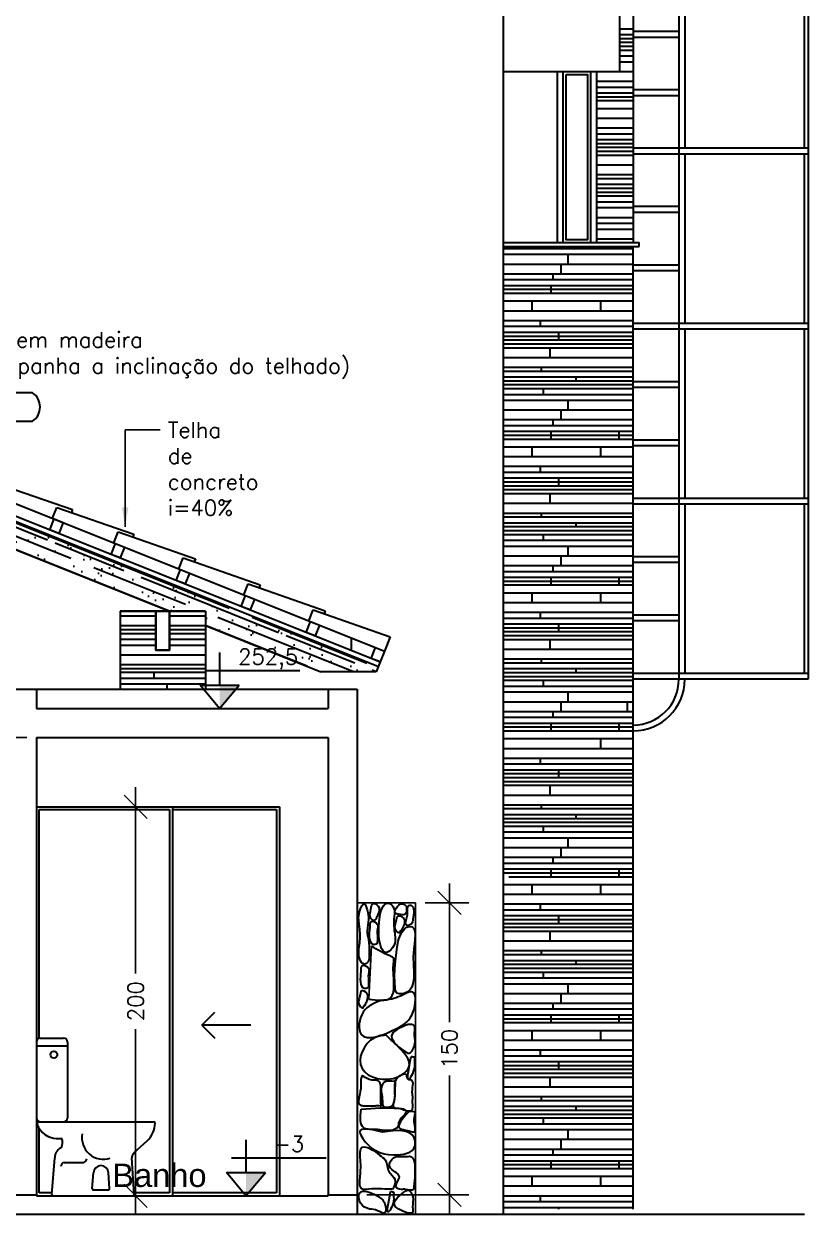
# Model space of a CAD drawing. Header units: millimetres. Extents: x -4228 to 27092, y -6721 to 984.
# Drawn here: x 25791 to 26195, y -2883 to -2270 of the extents above; entities that cross this region are included whole.
import ezdxf
from ezdxf.enums import TextEntityAlignment as Align

# ---------------------------------------------------------------- set-up
doc = ezdxf.new("R2010")
doc.units = ezdxf.units.MM
doc.header["$LTSCALE"] = 50
doc.layers.get('0').update_dxf_attribs({"lineweight": 0})
for name, color, linetype in [('borda100', 3, 'Continuous'), ('cota', 1, 'Continuous'), ('esquadrias', 3, 'Continuous'), ('estruturametalica', 2, 'Continuous'), ('gesso', 7, 'Continuous'), ('HACHURA', 2, 'Continuous'), ('hatch', 2, 'Continuous'), ('L_DECA', 7, 'Continuous'), ('madeiramento', 2, 'Continuous'), ('PAREDES', 6, 'Continuous'), ('PAREDES3', 2, 'Continuous'), ('pedras', 2, 'Continuous'), ('peitoril', 7, 'Continuous'), ('PENA01', 3, 'Continuous'), ('PENA02', 2, 'Continuous'), ('PENA_01', 3, 'Continuous'), ('piso', 2, 'Continuous'), ('QLEADER', 7, 'Continuous'), ('telhas', 3, 'Continuous'), ('TEXTO', 7, 'Continuous')]:
    doc.layers.add(name, color=color, linetype=linetype)
doc.styles.add('ARIAL', font='arial.ttf')
doc.styles.add('COTA', font='simplex.shx')
doc.styles.add('ROMANS', font='romans.shx')
doc.dimstyles.new('1_50', dxfattribs={"dimscale": 0, "dimtxt": 8, "dimasz": 12, "dimexe": 10, "dimexo": 5, "dimgap": 4, "dimtad": 0, "dimdec": 0, "dimzin": 1, "dimdsep": 46, "dimtxsty": 'ROMANS', "dimblk": 'OBLIQUE', "dimcen": 10, "dimdle": 10, "dimclrd": 1, "dimclre": 1, "dimclrt": 7, "dimaunit": 1, "dimadec": 0, "dimazin": 0, "dimtm": 1e-09, "dimtfac": 1, "dimtdec": 0, "dimtmove": 2, "dimatfit": 3, "dimldrblk": 'OBLIQUE', "dimfxl": 1, "dimtolj": 1, "dimtzin": 0, "dimarcsym": 0})
doc.dimstyles.new('LEADER_50', dxfattribs={"dimscale": 0, "dimtxt": 8, "dimasz": 10, "dimexe": 10, "dimexo": 5, "dimgap": 4, "dimtad": 0, "dimdec": 0, "dimzin": 1, "dimdsep": 46, "dimtxsty": 'ROMANS', "dimcen": 10, "dimdle": 10, "dimclrd": 9, "dimclre": 9, "dimclrt": 7, "dimaunit": 1, "dimadec": 0, "dimazin": 0, "dimtm": 1e-09, "dimtfac": 1, "dimtdec": 0, "dimtmove": 2, "dimatfit": 3, "dimfxl": 1, "dimtolj": 1, "dimtzin": 0, "dimarcsym": 0})

# ---------------------------------------------------------------- blocks, each defined once
blk = doc.blocks.new('_OBLIQUE')
at = {"color": 0, "linetype": 'ByBlock'}
blk.add_line((-0.5, -0.5), (0.5, 0.5), dxfattribs=at)
blk = doc.blocks.new('*D258')
at = {"layer": 'cota', "color": 1, "linetype": 'Continuous', "lineweight": -2}
for p, q in [((25848.81, -2662.96), (25848.81, -2758.68)), ((25862.76, -2672.96), (25838.81, -2672.96)), ((25848.81, -2882.96), (25848.81, -2787.25)), ((25862.76, -2872.96), (25838.81, -2872.96))]:
    blk.add_line(p, q, dxfattribs=at)
at = {"layer": 'Defpoints', "color": 0, "linetype": 'Continuous', "lineweight": 30}
for p in [(25867.76, -2672.96), (25848.81, -2872.96), (25867.76, -2872.96)]:
    blk.add_point(p, dxfattribs=at)
at = {"layer": 'cota', "color": 1, "linetype": 'Continuous', "lineweight": -2, "xscale": 12, "yscale": 12, "zscale": 12}
for p, rotation in [((25848.81, -2672.96), 90), ((25848.81, -2872.96), 270)]:
    blk.add_blockref('_OBLIQUE', p, dxfattribs=dict(at, rotation=rotation))
at = {"layer": 'cota', "color": 7, "linetype": 'Continuous', "lineweight": 30, "insert": (25848.81, -2772.96), "char_height": 8, "attachment_point": 5, "rotation": 90, "style": 'ROMANS'}
blk.add_mtext('\\A1;200', dxfattribs=at)
blk = doc.blocks.new('*D259')
at = {"layer": 'cota', "color": 1, "linetype": 'Continuous', "lineweight": -2}
for p, q in [((25761.73, -2627.46), (25761.73, -2740.68)), ((25792.76, -2637.46), (25751.73, -2637.46)), ((25761.73, -2882.46), (25761.73, -2769.25)), ((25792.76, -2872.46), (25751.73, -2872.46))]:
    blk.add_line(p, q, dxfattribs=at)
at = {"layer": 'Defpoints', "color": 0, "linetype": 'Continuous', "lineweight": 30}
for p in [(25797.76, -2637.46), (25761.73, -2872.46), (25797.76, -2872.46)]:
    blk.add_point(p, dxfattribs=at)
at = {"layer": 'cota', "color": 1, "linetype": 'Continuous', "lineweight": -2, "xscale": 12, "yscale": 12, "zscale": 12}
for p, rotation in [((25761.73, -2637.46), 90), ((25761.73, -2872.46), 270)]:
    blk.add_blockref('_OBLIQUE', p, dxfattribs=dict(at, rotation=rotation))
at = {"layer": 'cota', "color": 7, "linetype": 'Continuous', "lineweight": 30, "insert": (25761.73, -2754.96), "char_height": 8, "attachment_point": 5, "rotation": 90, "style": 'ROMANS'}
blk.add_mtext('\\A1;235', dxfattribs=at)
blk = doc.blocks.new('*D262')
at = {"layer": 'cota', "color": 1, "linetype": 'Continuous', "lineweight": -2}
for p, q in [((26010.2, -2712.46), (26010.2, -2783.75)), ((25997.76, -2722.46), (26020.2, -2722.46)), ((26010.2, -2882.46), (26010.2, -2811.18)), ((25967.76, -2872.46), (26020.2, -2872.46))]:
    blk.add_line(p, q, dxfattribs=at)
at = {"layer": 'Defpoints', "color": 0, "linetype": 'Continuous', "lineweight": 30}
for p in [(25992.76, -2722.46), (25962.76, -2872.46), (26010.2, -2872.46)]:
    blk.add_point(p, dxfattribs=at)
at = {"layer": 'cota', "color": 1, "linetype": 'Continuous', "lineweight": -2, "xscale": 12, "yscale": 12, "zscale": 12}
for p, rotation in [((26010.2, -2722.46), 90), ((26010.2, -2872.46), 270)]:
    blk.add_blockref('_OBLIQUE', p, dxfattribs=dict(at, rotation=rotation))
at = {"layer": 'cota', "color": 7, "linetype": 'Continuous', "lineweight": 30, "insert": (26010.2, -2797.46), "char_height": 8, "attachment_point": 5, "rotation": 90, "style": 'ROMANS'}
blk.add_mtext('\\A1;150', dxfattribs=at)

msp = doc.modelspace()

# ---------------------------------------------------------------- hatches: boundary and pattern name
at = {"layer": 'HACHURA', "linetype": 'Continuous', "lineweight": 30}
h = msp.add_hatch(dxfattribs=at)
h.set_pattern_fill('AR-RROOF', color=3, scale=0.5, style=0)
h.set_pattern_definition([(158.1986, (25866.258, -2572.462), (-30.6583, -1.415), [190.5, -25.4, 63.5, -12.7]), (158.1986, (25848.217, -2572.085), (5.5185, -20.39956), [38.1, -4.191, 76.2, -9.525]), (158.1986, (25856.353, -2580.127), (-64.47676, 16.62623), [101.6, -17.78, 50.8, -12.7])])
h.paths.add_polyline_path([(25652.76, -2487.06), (25866.26, -2572.46), (25884.76, -2572.46), (25884.76, -2579.86), (25944, -2603.56), (25972.59, -2603.56), (25973.66, -2600.88), (25689.11, -2487.06)])
h.paths.add_polyline_path([(25512.76, -2431.06), (25612.76, -2471.06), (25649.11, -2471.06), (25519.59, -2419.25), (25512.76, -2416.52)])
at = {"layer": 'hatch', "linetype": 'Continuous', "lineweight": 30}
h = msp.add_hatch(dxfattribs=at)
h.set_pattern_fill('AR-SAND', color=256, scale=0.3, style=0)
h.set_pattern_definition([(37.5, (27704.919, -5480.449), (-0.48001, 14.682397), [0, -11.5824, 0, -12.954, 0, -12.3825]), (7.5, (27704.919, -5480.45), (13.4857, 21.50475), [0, -6.2484, 0, -10.4394, 0, -4.0005]), (327.5, (27695.546, -5480.449), (23.72977, 0.043116), [0, -3.81, 0, -13.716, 0, -17.907]), (317.5, (27695.546, -5480.45), (22.90669, 6.68788), [0, -1.905, 0, -8.9916, 0, -10.287])])
h.paths.add_polyline_path([(25972.59, -2603.56), (25973.66, -2600.88), (25689.11, -2487.06), (25652.76, -2487.06), (25866.26, -2572.46), (25884.76, -2572.46), (25884.76, -2579.86), (25944, -2603.56)])
h.paths.add_polyline_path([(25649.11, -2471.06), (25519.59, -2419.25), (25512.76, -2416.52), (25512.76, -2431.06), (25612.76, -2471.06)])

# ---------------------------------------------------------------- linework, layer by layer
at = {"layer": 'borda100', "color": 9, "linetype": 'Continuous', "lineweight": 30}
msp.add_lwpolyline([(25795.82, -2474.8, 0.525115), (25795.82, -2460.19), (25757.64, -2460.19, 0.525115), (25757.64, -2474.8)], format="xyb", close=True, dxfattribs=at)
at = {"layer": 'esquadrias', "linetype": 'Continuous', "lineweight": 30}
for p, q in [((26065.76, -2382.96), (26065.76, -2294.96)), ((26068.76, -2382.96), (26068.76, -2294.96)), ((26082.76, -2294.96), (26082.76, -2382.96)), ((26085.76, -2294.96), (26085.76, -2382.96)), ((26085.76, -2294.96), (26085.76, -2382.96)), ((25797.76, -2672.96), (25897.76, -2672.96)), ((25799.26, -2674.46), (25866.26, -2674.46)), ((25799.26, -2792.03), (25799.26, -2674.46)), ((25847.76, -2672.96), (25922.76, -2672.96)), ((25866.26, -2674.46), (25866.26, -2871.46)), ((25867.76, -2672.96), (25867.76, -2872.96)), ((25867.76, -2674.46), (25921.26, -2674.46)), ((25921.26, -2674.46), (25921.26, -2871.46)), ((25922.76, -2672.96), (25922.76, -2872.96)), ((25882.89, -2785.28), (25889.57, -2778.6)), ((25908.09, -2785.28), (25882.89, -2785.28)), ((25882.89, -2785.28), (25889.57, -2791.96)), ((25799.26, -2871.46), (25799.26, -2838.44)), ((25805.82, -2871.46), (25799.26, -2871.46)), ((25866.26, -2871.46), (25847.96, -2871.46)), ((25866.26, -2871.46), (25849.26, -2871.46)), ((25921.26, -2871.46), (25867.76, -2871.46))]:
    msp.add_line(p, q, dxfattribs=at)
at = {"layer": 'esquadrias', "color": 2, "linetype": 'Continuous', "lineweight": 30}
msp.add_line((25974.59, -2598.56), (25972.59, -2603.56), dxfattribs=at)
at = {"layer": 'esquadrias', "linetype": 'Continuous', "lineweight": 30}
msp.add_lwpolyline([(26070.26, -2296.46), (26081.26, -2296.46), (26081.26, -2381.46), (26070.26, -2381.46)], close=True, dxfattribs=at)
at = {"layer": 'estruturametalica', "color": 4, "linetype": 'Continuous', "lineweight": 30}
for points in [[(25866.26, -2592.46), (25859.26, -2592.46), (25859.26, -2572.46), (25866.26, -2572.46)], [(25859.26, -2592.46), (25866.26, -2592.46), (25866.26, -2572.46), (25859.26, -2572.46)]]:
    msp.add_lwpolyline(points, close=True, dxfattribs=at)
at = {"layer": 'gesso', "linetype": 'Continuous', "lineweight": 30}
msp.add_line((25519.59, -2419.25), (25973.66, -2600.88), dxfattribs=at)
at = {"layer": 'L_DECA', "color": 3, "lineweight": 30}
for p, q in [((25799.76, -2791.96), (25811.76, -2791.96)), ((25797.76, -2793.96), (25797.76, -2832.96)), ((25797.76, -2795.96), (25813.76, -2795.96)), ((25813.76, -2793.96), (25813.76, -2832.96)), ((25799.14, -2834.96), (25858.06, -2834.96)), ((25799.76, -2834.96), (25811.76, -2834.96)), ((25807.99, -2843.56), (25810.36, -2843.56)), ((25810.96, -2844.16), (25810.96, -2846.54)), ((25854.76, -2844.76), (25847.95, -2850.98)), ((25805.76, -2872.32), (25807.16, -2853.56)), ((25848.02, -2872.32), (25846.81, -2853.56)), ((25812.02, -2855.83), (25822.09, -2855.83)), ((25826.51, -2869.31), (25827.16, -2861.26)), ((25835.41, -2869.31), (25834.76, -2861.26)), ((25827.11, -2869.96), (25834.81, -2869.96)), ((25806.36, -2872.96), (25847.42, -2872.96))]:
    msp.add_line(p, q, dxfattribs=at)
msp.add_circle((25806.76, -2800.44), 1.75, dxfattribs=at)
for centre, radius, start, end in [((25799.76, -2793.96), 2, 90, 180), ((25811.76, -2793.96), 2, 0, 90), ((25799.76, -2832.96), 2, 180, 270), ((25799.14, -2835.96), 1, 90, 200.33867), ((25811.76, -2832.96), 2, 270, 0), ((25845.21, -2835.14), 13.56, 314.76701, 357.77621), ((25858.06, -2835.66), 0.7, 0, 90), ((25808.64, -2832.44), 11.13, 200.33867, 267.34181), ((25832.19, -2843.16), 11.03, 169.13823, 288.89073), ((25808.67, -2846.79), 2.3, 310.45881, 6.1479), ((25810.36, -2844.16), 0.6, 0, 90), ((25812.62, -2853.41), 5.46, 116.69686, 181.55528), ((25821.51, -2853.63), 2.27, 284.84096, 352.72037), ((25850.31, -2853.56), 3.5, 132.38335, 180), ((25812.6, -2858.03), 2.27, 104.84096, 175.97506), ((25830.96, -2861.26), 3.8, 0, 180), ((25806.36, -2872.36), 0.6, 175.72745, 270), ((25827.11, -2869.36), 0.6, 175.3999, 270), ((25834.81, -2869.36), 0.6, 270, 4.6001), ((25847.42, -2872.36), 0.6, 270, 3.68857)]:
    msp.add_arc(centre, radius, start, end, dxfattribs=at)
at = {"layer": 'madeiramento', "color": 3, "linetype": 'Continuous', "lineweight": 30}
msp.add_line((25519.59, -2410.1), (25972.17, -2591.13), dxfattribs=at)
at = {"layer": 'madeiramento', "linetype": 'Continuous', "lineweight": 30}
for p, q in [((25519.59, -2416.56), (25974.59, -2598.56)), ((25652.76, -2487.06), (25866.26, -2572.46)), ((25884.76, -2579.86), (25944, -2603.56)), ((25974.59, -2598.56), (25972.59, -2603.56)), ((25972.59, -2603.56), (25944, -2603.56))]:
    msp.add_line(p, q, dxfattribs=at)
at = {"layer": 'madeiramento', "color": 2, "linetype": 'Continuous', "lineweight": 30}
for points in [[(25809.32, -2532.45), (25804.67, -2530.6), (25806.9, -2525.03), (25811.55, -2526.88)], [(25840.89, -2545.08), (25836.24, -2543.22), (25838.47, -2537.65), (25843.11, -2539.51)], [(25874.31, -2558.45), (25869.67, -2556.59), (25871.9, -2551.02), (25876.54, -2552.88)], [(25907.74, -2571.82), (25903.09, -2569.96), (25905.32, -2564.39), (25909.96, -2566.25)], [(25941.16, -2585.19), (25936.52, -2583.33), (25938.75, -2577.76), (25943.39, -2579.62)], [(25974.59, -2598.56), (25969.94, -2596.7), (25972.17, -2591.13), (25976.81, -2592.99)]]:
    msp.add_lwpolyline(points, close=True, dxfattribs=at)
at = {"layer": 'PAREDES', "linetype": 'Continuous', "lineweight": 30}
for p, q in [((25782.76, -2612.46), (25797.76, -2612.46)), ((25797.76, -2612.46), (25797.76, -2622.46)), ((25947.76, -2612.46), (25947.76, -2622.46)), ((25947.76, -2612.46), (25962.76, -2612.46)), ((25962.76, -2612.46), (25962.76, -2872.46)), ((25797.76, -2622.46), (25947.76, -2622.46)), ((25797.76, -2637.46), (25947.76, -2637.46)), ((25797.76, -2637.46), (25797.76, -2872.46)), ((25947.76, -2637.46), (25947.76, -2872.46))]:
    msp.add_line(p, q, dxfattribs=at)
at = {"layer": 'PAREDES3', "color": 7, "linetype": 'Continuous', "lineweight": 30}
for p, q in [((26037.76, -2244.96), (26037.76, -2882.46)), ((25959.59, -2586.1), (25959.59, -2592.56))]:
    msp.add_line(p, q, dxfattribs=at)
at = {"layer": 'PAREDES3', "color": 3, "linetype": 'Continuous', "lineweight": 30}
for p, q in [((26097.76, -2294.96), (26097.76, -2244.96)), ((26097.76, -2294.96), (26097.76, -2244.96)), ((26104.71, -2244.96), (26104.71, -2382.96)), ((26037.76, -2294.96), (26097.76, -2294.96)), ((26037.76, -2384.96), (26104.76, -2384.96)), ((26104.76, -2879.96), (26104.76, -2384.96))]:
    msp.add_line(p, q, dxfattribs=at)
at = {"layer": 'PAREDES3', "linetype": 'Continuous', "lineweight": 30}
for p, q in [((25840.76, -2572.46), (25840.76, -2612.46)), ((25840.76, -2572.46), (25884.76, -2572.46)), ((25884.76, -2572.46), (25840.76, -2572.46)), ((25884.76, -2572.46), (25884.76, -2612.46)), ((25797.76, -2612.46), (25947.76, -2612.46))]:
    msp.add_line(p, q, dxfattribs=at)
at = {"layer": 'pedras', "color": 53, "linetype": 'Continuous', "lineweight": 30}
for p, q in [((26097.76, -2272.96), (26104.71, -2272.96)), ((26097.76, -2275.96), (26104.71, -2275.96)), ((26097.76, -2277.96), (26104.71, -2277.96)), ((26097.76, -2279.96), (26104.71, -2279.96)), ((26097.76, -2281.96), (26104.71, -2281.96)), ((26097.76, -2283.96), (26104.71, -2283.96)), ((26097.76, -2286.96), (26104.71, -2286.96)), ((26097.76, -2289.96), (26104.71, -2289.96)), ((26097.76, -2294.96), (26104.71, -2294.96)), ((26085.76, -2299.96), (26104.71, -2299.96)), ((26085.76, -2302.96), (26104.71, -2302.96)), ((26085.76, -2305.96), (26104.71, -2305.96)), ((26085.76, -2307.96), (26104.71, -2307.96)), ((26085.76, -2309.96), (26104.71, -2309.96)), ((26085.76, -2313.96), (26104.71, -2313.96)), ((26085.76, -2318.96), (26104.71, -2318.96)), ((26085.76, -2323.96), (26104.71, -2323.96)), ((26085.76, -2326.96), (26104.71, -2326.96)), ((26085.76, -2329.96), (26104.71, -2329.96)), ((26085.76, -2331.96), (26104.71, -2331.96)), ((26085.76, -2333.96), (26104.71, -2333.96)), ((26085.76, -2335.96), (26104.71, -2335.96)), ((26085.76, -2337.96), (26104.71, -2337.96)), ((26085.76, -2342.96), (26104.71, -2342.96)), ((26085.76, -2347.96), (26104.71, -2347.96)), ((26085.76, -2349.96), (26104.71, -2349.96)), ((26085.76, -2352.96), (26104.71, -2352.96)), ((26085.76, -2354.96), (26104.71, -2354.96)), ((26085.76, -2356.96), (26104.71, -2356.96)), ((26085.76, -2358.96), (26104.71, -2358.96)), ((26085.76, -2361.96), (26104.71, -2361.96)), ((26085.76, -2364.96), (26104.71, -2364.96)), ((26085.76, -2369.96), (26104.71, -2369.96)), ((26085.76, -2372.96), (26104.71, -2372.96)), ((26085.76, -2375.96), (26104.71, -2375.96)), ((26085.76, -2380.96), (26104.71, -2380.96)), ((26037.76, -2385.96), (26104.76, -2385.96)), ((26037.76, -2388.96), (26104.76, -2388.96)), ((26037.76, -2393.96), (26104.76, -2393.96)), ((26067.69, -2398.96), (26067.69, -2393.96)), ((26071.31, -2393.96), (26071.31, -2388.96)), ((26037.76, -2398.96), (26104.76, -2398.96)), ((26063.56, -2401.96), (26063.56, -2398.96)), ((26037.76, -2401.96), (26104.76, -2401.96)), ((26037.76, -2404.96), (26104.76, -2404.96)), ((26037.76, -2406.96), (26104.76, -2406.96)), ((26062.53, -2408.96), (26062.53, -2404.96)), ((26037.76, -2408.96), (26104.76, -2408.96)), ((26037.76, -2412.96), (26104.76, -2412.96)), ((26052.7, -2417.96), (26052.7, -2412.96)), ((26088.11, -2417.96), (26088.11, -2412.96)), ((26037.76, -2417.96), (26104.76, -2417.96)), ((26037.76, -2422.96), (26104.76, -2422.96)), ((26057.1, -2425.96), (26057.1, -2422.96)), ((26037.76, -2425.96), (26104.76, -2425.96)), ((26037.76, -2428.96), (26104.76, -2428.96)), ((26037.76, -2430.96), (26104.76, -2430.96)), ((26066.4, -2432.96), (26066.4, -2428.96)), ((26037.76, -2432.96), (26104.76, -2432.96)), ((26037.76, -2434.96), (26104.76, -2434.96)), ((26037.76, -2436.96), (26104.76, -2436.96)), ((26062.01, -2441.96), (26062.01, -2436.96)), ((26037.76, -2441.96), (26104.76, -2441.96)), ((26037.76, -2446.96), (26104.76, -2446.96)), ((26037.76, -2448.96), (26104.76, -2448.96)), ((26057.61, -2448.96), (26057.61, -2446.96)), ((26037.76, -2451.96), (26104.76, -2451.96)), ((26037.76, -2453.96), (26104.76, -2453.96)), ((26037.76, -2455.96), (26104.76, -2455.96)), ((26075.45, -2453.96), (26075.45, -2451.96)), ((26037.76, -2457.96), (26104.76, -2457.96)), ((26037.76, -2460.96), (26104.76, -2460.96)), ((26058.65, -2460.96), (26058.65, -2457.96)), ((26037.76, -2463.96), (26104.76, -2463.96)), ((26071.31, -2468.96), (26071.31, -2463.96)), ((26037.76, -2468.96), (26104.76, -2468.96)), ((26037.76, -2473.96), (26104.76, -2473.96)), ((26063.56, -2476.96), (26063.56, -2473.96)), ((26067.69, -2473.96), (26067.69, -2468.96)), ((26037.76, -2476.96), (26104.76, -2476.96)), ((26037.76, -2479.96), (26104.76, -2479.96)), ((26062.53, -2483.96), (26062.53, -2479.96)), ((26097.41, -2483.96), (26097.41, -2479.96)), ((26037.76, -2481.96), (26104.76, -2481.96)), ((26037.76, -2483.96), (26104.76, -2483.96)), ((26037.76, -2487.96), (26104.76, -2487.96)), ((26052.7, -2492.96), (26052.7, -2487.96)), ((26088.11, -2492.96), (26088.11, -2487.96)), ((26037.76, -2492.96), (26104.76, -2492.96)), ((26037.76, -2497.96), (26104.76, -2497.96)), ((26057.1, -2500.96), (26057.1, -2497.96)), ((26037.76, -2500.96), (26104.76, -2500.96)), ((26037.76, -2503.96), (26104.76, -2503.96)), ((26066.4, -2507.96), (26066.4, -2503.96)), ((26037.76, -2505.96), (26104.76, -2505.96)), ((26037.76, -2507.96), (26104.76, -2507.96)), ((26037.76, -2509.96), (26104.76, -2509.96)), ((26037.76, -2511.96), (26104.76, -2511.96)), ((26037.76, -2516.96), (26104.76, -2516.96)), ((26062.01, -2516.96), (26062.01, -2511.96)), ((26037.76, -2521.96), (26104.76, -2521.96)), ((26057.61, -2523.96), (26057.61, -2521.96)), ((26037.76, -2523.96), (26104.76, -2523.96)), ((26037.76, -2526.96), (26104.76, -2526.96)), ((26037.76, -2528.96), (26104.76, -2528.96)), ((26075.45, -2528.96), (26075.45, -2526.96)), ((26037.76, -2530.96), (26104.76, -2530.96)), ((26037.76, -2532.96), (26104.76, -2532.96)), ((26058.65, -2535.96), (26058.65, -2532.96)), ((26037.76, -2535.96), (26104.76, -2535.96)), ((26037.76, -2538.96), (26104.76, -2538.96)), ((26071.31, -2543.96), (26071.31, -2538.96)), ((26037.76, -2543.96), (26104.76, -2543.96)), ((26067.69, -2548.96), (26067.69, -2543.96)), ((26037.76, -2548.96), (26104.76, -2548.96)), ((26037.76, -2551.96), (26104.76, -2551.96)), ((26063.56, -2551.96), (26063.56, -2548.96)), ((26037.76, -2554.96), (26104.76, -2554.96)), ((26037.76, -2556.96), (26104.76, -2556.96)), ((26037.76, -2558.96), (26104.76, -2558.96)), ((26062.53, -2558.96), (26062.53, -2554.96)), ((26097.41, -2558.96), (26097.41, -2554.96)), ((26037.76, -2562.96), (26104.76, -2562.96)), ((26052.7, -2567.96), (26052.7, -2562.96)), ((26088.11, -2567.96), (26088.11, -2562.96)), ((26037.76, -2567.96), (26104.76, -2567.96)), ((26037.76, -2572.96), (26104.76, -2572.96)), ((26037.76, -2575.96), (26104.76, -2575.96)), ((26057.1, -2575.96), (26057.1, -2572.96)), ((26037.76, -2578.96), (26104.76, -2578.96)), ((26037.76, -2580.96), (26104.76, -2580.96)), ((26037.76, -2582.96), (26104.76, -2582.96)), ((26066.4, -2582.96), (26066.4, -2578.96)), ((26037.76, -2584.96), (26104.76, -2584.96)), ((26037.76, -2586.96), (26104.76, -2586.96)), ((26062.01, -2591.96), (26062.01, -2586.96)), ((26037.76, -2591.96), (26104.76, -2591.96)), ((26037.76, -2596.96), (26104.76, -2596.96)), ((26057.61, -2598.96), (26057.61, -2596.96)), ((26037.76, -2598.96), (26104.76, -2598.96)), ((26037.76, -2601.96), (26104.76, -2601.96)), ((26075.45, -2603.96), (26075.45, -2601.96)), ((26037.76, -2603.96), (26104.76, -2603.96)), ((26037.76, -2605.96), (26104.76, -2605.96)), ((26037.76, -2607.96), (26104.76, -2607.96)), ((26058.65, -2610.96), (26058.65, -2607.96)), ((26037.76, -2610.96), (26104.76, -2610.96)), ((26037.76, -2613.96), (26104.76, -2613.96)), ((26071.31, -2618.96), (26071.31, -2613.96)), ((26037.76, -2618.96), (26104.76, -2618.96)), ((26067.69, -2623.96), (26067.69, -2618.96)), ((26101.81, -2623.96), (26101.81, -2618.96)), ((26037.76, -2623.96), (26104.76, -2623.96)), ((26037.76, -2626.96), (26104.76, -2626.96)), ((26063.56, -2626.96), (26063.56, -2623.96)), ((26037.76, -2629.96), (26104.76, -2629.96)), ((26037.76, -2631.96), (26104.76, -2631.96)), ((26062.53, -2633.96), (26062.53, -2629.96)), ((26097.41, -2633.96), (26097.41, -2629.96)), ((26037.76, -2633.96), (26104.76, -2633.96)), ((26037.76, -2637.96), (26104.76, -2637.96)), ((26088.11, -2642.96), (26088.11, -2637.96)), ((26037.76, -2642.96), (26104.76, -2642.96)), ((26037.76, -2647.96), (26104.76, -2647.96)), ((26037.76, -2650.96), (26104.76, -2650.96)), ((26057.1, -2650.96), (26057.1, -2647.96)), ((26037.76, -2653.96), (26104.76, -2653.96)), ((26037.76, -2655.96), (26104.76, -2655.96)), ((26037.76, -2657.96), (26104.76, -2657.96)), ((26066.4, -2657.96), (26066.4, -2653.96)), ((26037.76, -2659.96), (26104.76, -2659.96)), ((26037.76, -2661.96), (26104.76, -2661.96)), ((26062.01, -2666.96), (26062.01, -2661.96)), ((26037.76, -2666.96), (26104.76, -2666.96)), ((26037.76, -2671.96), (26104.76, -2671.96)), ((26037.76, -2673.96), (26104.76, -2673.96)), ((26057.61, -2673.96), (26057.61, -2671.96)), ((26037.76, -2676.96), (26104.76, -2676.96)), ((26037.76, -2678.96), (26104.76, -2678.96)), ((26037.76, -2680.96), (26104.76, -2680.96)), ((26075.45, -2678.96), (26075.45, -2676.96)), ((26037.76, -2682.96), (26104.76, -2682.96)), ((26037.76, -2685.96), (26104.76, -2685.96)), ((26058.65, -2685.96), (26058.65, -2682.96)), ((26037.76, -2688.96), (26104.76, -2688.96)), ((26037.76, -2693.96), (26104.76, -2693.96)), ((26067.69, -2698.96), (26067.69, -2693.96)), ((26071.31, -2693.96), (26071.31, -2688.96)), ((26037.76, -2698.96), (26104.76, -2698.96)), ((26063.56, -2701.96), (26063.56, -2698.96)), ((26037.76, -2701.96), (26104.76, -2701.96)), ((26037.76, -2704.96), (26104.76, -2704.96)), ((26037.76, -2706.96), (26104.76, -2706.96)), ((26062.53, -2708.96), (26062.53, -2704.96)), ((26097.41, -2708.96), (26097.41, -2704.96)), ((26037.76, -2712.96), (26104.76, -2712.96)), ((26040.76, -2708.96), (26104.76, -2708.96)), ((26052.7, -2717.96), (26052.7, -2712.96)), ((26088.11, -2717.96), (26088.11, -2712.96)), ((26037.76, -2717.96), (26104.76, -2717.96)), ((26037.76, -2722.96), (26104.76, -2722.96)), ((26057.1, -2725.96), (26057.1, -2722.96)), ((26037.76, -2725.96), (26104.76, -2725.96)), ((26037.76, -2728.96), (26104.76, -2728.96)), ((26037.76, -2730.96), (26104.76, -2730.96)), ((26066.4, -2732.96), (26066.4, -2728.96)), ((26037.76, -2732.96), (26104.76, -2732.96)), ((26037.76, -2734.96), (26104.76, -2734.96)), ((26037.76, -2736.96), (26104.76, -2736.96)), ((26062.01, -2741.96), (26062.01, -2736.96)), ((26037.76, -2741.96), (26104.76, -2741.96)), ((26037.76, -2746.96), (26104.76, -2746.96)), ((26037.76, -2748.96), (26104.76, -2748.96)), ((26057.61, -2748.96), (26057.61, -2746.96)), ((26037.76, -2751.96), (26104.76, -2751.96)), ((26037.76, -2753.96), (26104.76, -2753.96)), ((26037.76, -2755.96), (26104.76, -2755.96)), ((26075.45, -2753.96), (26075.45, -2751.96)), ((26037.76, -2757.96), (26104.76, -2757.96)), ((26037.76, -2760.96), (26104.76, -2760.96)), ((26058.65, -2760.96), (26058.65, -2757.96)), ((26037.76, -2763.96), (26104.76, -2763.96)), ((26071.31, -2768.96), (26071.31, -2763.96)), ((26037.76, -2768.96), (26104.76, -2768.96)), ((26037.76, -2773.96), (26104.76, -2773.96)), ((26063.56, -2776.96), (26063.56, -2773.96)), ((26067.69, -2773.96), (26067.69, -2768.96)), ((26037.76, -2776.96), (26104.76, -2776.96)), ((26037.76, -2779.96), (26104.76, -2779.96)), ((26062.53, -2783.96), (26062.53, -2779.96)), ((26097.41, -2783.96), (26097.41, -2779.96)), ((26037.76, -2781.96), (26104.76, -2781.96)), ((26037.76, -2783.96), (26104.76, -2783.96)), ((26037.76, -2787.96), (26104.76, -2787.96)), ((26037.76, -2792.96), (26104.76, -2792.96)), ((26052.7, -2792.96), (26052.7, -2787.96)), ((26088.11, -2792.96), (26088.11, -2787.96)), ((26037.76, -2797.96), (26104.76, -2797.96)), ((26057.1, -2800.96), (26057.1, -2797.96)), ((26037.76, -2800.96), (26104.76, -2800.96)), ((26037.76, -2803.96), (26104.76, -2803.96)), ((26066.4, -2807.96), (26066.4, -2803.96)), ((26037.76, -2805.96), (26104.76, -2805.96)), ((26037.76, -2807.96), (26104.76, -2807.96)), ((26037.76, -2809.96), (26104.76, -2809.96)), ((26037.76, -2811.96), (26104.76, -2811.96)), ((26037.76, -2816.96), (26104.76, -2816.96)), ((26062.01, -2816.96), (26062.01, -2811.96)), ((26037.76, -2821.96), (26104.76, -2821.96)), ((26057.61, -2823.96), (26057.61, -2821.96)), ((26037.76, -2823.96), (26104.76, -2823.96)), ((26037.76, -2826.96), (26104.76, -2826.96)), ((26037.76, -2828.96), (26104.76, -2828.96)), ((26075.45, -2828.96), (26075.45, -2826.96)), ((26037.76, -2830.96), (26104.76, -2830.96)), ((26037.76, -2832.96), (26104.76, -2832.96)), ((26058.65, -2835.96), (26058.65, -2832.96)), ((26037.76, -2835.96), (26104.76, -2835.96)), ((26037.76, -2838.96), (26104.76, -2838.96)), ((26071.31, -2843.96), (26071.31, -2838.96)), ((26037.76, -2843.96), (26104.76, -2843.96)), ((26067.69, -2848.96), (26067.69, -2843.96)), ((26037.76, -2848.96), (26104.76, -2848.96)), ((26037.76, -2851.96), (26104.76, -2851.96)), ((26063.56, -2851.96), (26063.56, -2848.96)), ((26037.76, -2854.96), (26104.76, -2854.96)), ((26037.76, -2856.96), (26104.76, -2856.96)), ((26037.76, -2858.96), (26104.76, -2858.96)), ((26062.53, -2858.96), (26062.53, -2854.96)), ((26097.41, -2858.96), (26097.41, -2854.96)), ((26037.76, -2862.96), (26104.76, -2862.96)), ((26052.7, -2867.96), (26052.7, -2862.96)), ((26088.11, -2867.96), (26088.11, -2862.96)), ((26037.76, -2867.96), (26104.76, -2867.96)), ((26037.76, -2872.96), (26104.76, -2872.96)), ((26037.76, -2875.96), (26104.76, -2875.96)), ((26057.1, -2875.96), (26057.1, -2872.96)), ((26037.76, -2878.96), (26104.76, -2878.96)), ((26066.4, -2879.96), (26066.4, -2878.96))]:
    msp.add_line(p, q, dxfattribs=at)
at = {"layer": 'pedras', "color": 55, "linetype": 'Continuous', "lineweight": 30}
for p, q in [((25840.76, -2574.86), (25859.26, -2574.86)), ((25866.26, -2574.86), (25884.76, -2574.86)), ((25840.76, -2579.86), (25859.26, -2579.86)), ((25840.76, -2581.86), (25859.26, -2581.86)), ((25840.76, -2583.86), (25859.26, -2583.86)), ((25866.26, -2579.86), (25884.76, -2579.86)), ((25866.26, -2581.86), (25884.76, -2581.86)), ((25866.26, -2583.86), (25884.76, -2583.86)), ((25840.76, -2586.86), (25859.26, -2586.86)), ((25840.76, -2589.86), (25859.26, -2589.86)), ((25866.26, -2586.86), (25884.76, -2586.86)), ((25866.26, -2589.86), (25884.76, -2589.86)), ((25840.76, -2594.86), (25884.76, -2594.86)), ((25840.76, -2599.86), (25884.76, -2599.86)), ((25840.76, -2601.86), (25884.76, -2601.86)), ((25840.76, -2603.86), (25884.76, -2603.86)), ((25840.76, -2606.86), (25884.76, -2606.86)), ((25858.38, -2606.86), (25858.38, -2603.86)), ((25840.76, -2609.86), (25884.76, -2609.86)), ((25864.95, -2612.46), (25864.95, -2609.86))]:
    msp.add_line(p, q, dxfattribs=at)
at = {"layer": 'pedras', "color": 3, "linetype": 'Continuous'}
msp.add_line((25968.68, -2771.89), (25970.19, -2744.73), dxfattribs=at)
at = {"layer": 'pedras', "color": 3, "linetype": 'Continuous', "lineweight": 30}
for points in [[(25980.44, -2723.43), (25979.44, -2722.8), (25978.06, -2747.87), (25981.69, -2744.23), (25981.69, -2735.64), (25981.74, -2729.2), (25981.74, -2725.52), (25980.44, -2723.43)], [(25968.61, -2741.36), (25967.86, -2736.82), (25968.61, -2730.87), (25967.86, -2726.01), (25966.45, -2722.76), (25963.96, -2726.98), (25963.96, -2734.76), (25964.07, -2743.2), (25964.07, -2751.41), (25966.34, -2753.9), (25967.75, -2753.47), (25968.94, -2749.47), (25968.94, -2745.25), (25968.61, -2741.36)], [(25972.47, -2730.37), (25973.43, -2728.33), (25973.55, -2724.02), (25970.79, -2722.82), (25969.84, -2725.58), (25969.84, -2730.49), (25971.51, -2731.44), (25972.1, -2730.95), (25972.47, -2730.37)], [(25988.15, -2724.25), (25986.04, -2722.93), (25985.7, -2722.91), (25982.43, -2727.84), (25984.06, -2728.24), (25987.49, -2728.13), (25988.13, -2726.93), (25988.19, -2726.04), (25988.15, -2724.25)], [(25988.93, -2723.82), (25988.55, -2726.86), (25988.5, -2729.26), (25988.07, -2733.89), (25990.75, -2733.14), (25991.37, -2730.88), (25991.84, -2726.39), (25990.57, -2723.63), (25988.93, -2723.82)], [(25972.97, -2743.49), (25973.21, -2739.66), (25973.09, -2736.67), (25973.21, -2733.44), (25969.97, -2732), (25969.37, -2734.87), (25969.13, -2740.5), (25970.93, -2743.85), (25972.97, -2743.49)], [(25985.47, -2736.65), (25986.43, -2734.62), (25986.55, -2730.31), (25983.79, -2729.11), (25982.83, -2731.86), (25982.83, -2736.77), (25984.51, -2737.73), (25984.87, -2736.89), (25985.47, -2736.65)], [(25983.78, -2742.14), (25982.27, -2766.31), (25982.78, -2768.32), (25988.3, -2768.32), (25991.93, -2759.76), (25991.71, -2748.18), (25989.63, -2734.52), (25989.31, -2734.58), (25983.78, -2742.14)], [(25968.68, -2771.89), (25979.79, -2771.32), (25981.46, -2753.68), (25981.24, -2750.62), (25979.59, -2749.67), (25970.19, -2744.73)], [(25968.38, -2766.1), (25968.62, -2762.27), (25968.5, -2759.28), (25968.62, -2756.04), (25965.39, -2754.61), (25964.79, -2757.48), (25964.55, -2763.11), (25966.35, -2766.46), (25968.38, -2766.1)], [(25966.71, -2775.2), (25967.67, -2773.17), (25967.78, -2768.86), (25965.03, -2767.66), (25964.07, -2770.41), (25964.07, -2775.32), (25965.75, -2776.28), (25966.11, -2775.44), (25966.95, -2774.61)], [(25975.4, -2772.45), (25965.87, -2778.56), (25964.79, -2790.05), (25982.55, -2787.24), (25991.54, -2778.46), (25991.33, -2768.24), (25983.9, -2770.79), (25975.21, -2772.52)], [(25989.06, -2784.86), (25980.44, -2790.87), (25987.95, -2799.19), (25988.83, -2799.61), (25992.31, -2795.51), (25992.25, -2789.07), (25992.09, -2785.39), (25988.86, -2784.93)], [(25977.71, -2790.5), (25984.73, -2797.32), (25989.59, -2805.66), (25981.26, -2812.61), (25964.42, -2805.58), (25973.7, -2790.87), (25977.71, -2790.5)], [(25990.52, -2801.42), (25989.4, -2812.99), (25992.31, -2805.92), (25992.2, -2802.86), (25992.25, -2801.9), (25990.52, -2801.42)], [(25975.09, -2826.74), (25974.85, -2821.11), (25974.85, -2816.68), (25974.01, -2814.17), (25968.86, -2813.21), (25965.5, -2811.41), (25964.54, -2817.88), (25964.42, -2826.38), (25966.7, -2826.74), (25971.38, -2826.74), (25973.78, -2826.62), (25975.21, -2826.74)], [(25988.15, -2810.83), (25988.7, -2812.89), (25990.89, -2813.71), (25991.3, -2815.08), (25990.89, -2819.61), (25991.17, -2822.63), (25991.03, -2824.97), (25990.62, -2829.23), (25988.56, -2829.5), (25986.23, -2828.68), (25983.49, -2828.13), (25981.98, -2828.13), (25981.7, -2824.56), (25982.25, -2820.58), (25982.25, -2818.65), (25982.39, -2816.46), (25982.53, -2813.98), (25983.07, -2812.75), (25985.54, -2810.83), (25987.19, -2810.28), (25988.29, -2810.69)], [(25982.11, -2813.44), (25981.98, -2818.93), (25981.29, -2825.66), (25980.19, -2827.17), (25977.86, -2827.58), (25976.63, -2827.44), (25975.94, -2825.52), (25975.53, -2820.99), (25975.26, -2819.75), (25975.8, -2816.04), (25976.63, -2814.53), (25980.61, -2813.98), (25982.39, -2813.98)], [(25964.78, -2828.42), (25966.1, -2838.12), (25973.17, -2838.99), (25982.12, -2838.82), (25983.3, -2837.98), (25984.32, -2834.76), (25987.19, -2831.21), (25964.78, -2828.42)], [(25989.57, -2829.56), (25984.78, -2838.36), (25988.54, -2839.41), (25989.96, -2839.8), (25991.98, -2840.2), (25992.03, -2833.76), (25992.36, -2830.09), (25989.37, -2829.63)], [(25975.89, -2840.3), (25992.03, -2843.21), (25992.47, -2847.48), (25981.44, -2851.99), (25965.62, -2843.51), (25964.06, -2840.27), (25975.89, -2840.3)], [(25980.97, -2869.68), (25982.17, -2864.53), (25979.05, -2860.57), (25977.13, -2854.59), (25974.25, -2852.07), (25969.82, -2848.96), (25965.38, -2848), (25964.42, -2854.47), (25964.3, -2862.85), (25965.02, -2869.44), (25970.3, -2869.44), (25976.89, -2869.56), (25978.69, -2869.56), (25980.97, -2869.68)], [(25991.87, -2868.12), (25992.42, -2861.67), (25989.69, -2852.71), (25988.05, -2852.79), (25981.45, -2853.51), (25979.41, -2857.94), (25984.44, -2863.33), (25982.77, -2868.6), (25985.52, -2869.68), (25987.56, -2869.69), (25991.76, -2869.71), (25991.87, -2868.12)], [(25969.14, -2879.87), (25964.56, -2876.94), (25964.04, -2871.42), (25972.57, -2872.77), (25976.89, -2876.98), (25976.78, -2881.89), (25973.22, -2880.66), (25969.04, -2879.83)], [(25979.93, -2870.84), (25978.92, -2881.25), (25981.54, -2874.88), (25981.44, -2872.13), (25981.49, -2871.27), (25979.93, -2870.84)], [(25988.72, -2881.99), (25981.83, -2877.19), (25987.83, -2870.53), (25988.54, -2870.19), (25991.32, -2873.48), (25991.28, -2878.63), (25991.15, -2881.57), (25988.56, -2881.94)]]:
    msp.add_spline(points, degree=3, dxfattribs=at)
at = {"layer": 'peitoril', "color": 3, "linetype": 'Continuous', "lineweight": 30}
for p, q in [((26037.76, -2382.96), (26107.76, -2382.96)), ((26104.76, -2384.96), (26107.76, -2384.96)), ((26107.76, -2384.96), (26107.76, -2382.96))]:
    msp.add_line(p, q, dxfattribs=at)
at = {"layer": 'PENA01', "color": 3, "linetype": 'Continuous', "lineweight": 30}
msp.add_line((26104.71, -2244.96), (26104.71, -2382.96), dxfattribs=at)
at = {"layer": 'PENA01', "lineweight": 30}
for p, q in [((25891.98, -2593.71), (25891.98, -2610.46)), ((25884.54, -2602.95), (25933.26, -2602.95)), ((25881.98, -2610.46), (25901.98, -2610.46)), ((25891.98, -2622.46), (25881.98, -2610.46)), ((25891.98, -2622.46), (25901.98, -2610.46)), ((25905.54, -2844.21), (25905.54, -2860.96)), ((25898.1, -2853.45), (25946.82, -2853.45)), ((25895.54, -2860.96), (25915.54, -2860.96)), ((25905.54, -2872.96), (25895.54, -2860.96)), ((25905.54, -2872.96), (25915.54, -2860.96))]:
    msp.add_line(p, q, dxfattribs=at)
for points in [[(25891.98, -2622.46), (25891.98, -2610.46), (25891.98, -2622.46), (25901.98, -2610.46)], [(25905.54, -2872.96), (25905.54, -2860.96), (25905.54, -2872.96), (25915.54, -2860.96)]]:
    msp.add_solid(points, dxfattribs=at)
at = {"layer": 'PENA_01', "linetype": 'Continuous', "lineweight": 30}
for p, q in [((26194.71, -1794.46), (26194.71, -2607.46)), ((26128.21, -2244.96), (26128.21, -2607.46)), ((26131.21, -2247.46), (26131.21, -2334.46)), ((26192.71, -2247.46), (26192.71, -2334.46)), ((26128.21, -2274.46), (26104.71, -2274.46)), ((26128.21, -2277.46), (26104.71, -2277.46)), ((26128.21, -2304.46), (26104.71, -2304.46)), ((26128.21, -2307.46), (26104.71, -2307.46)), ((26194.71, -2334.46), (26104.71, -2334.46)), ((26194.71, -2337.46), (26104.71, -2337.46)), ((26131.21, -2337.46), (26131.21, -2424.46)), ((26192.71, -2337.46), (26192.71, -2424.46)), ((26128.21, -2364.46), (26104.71, -2364.46)), ((26128.21, -2367.46), (26104.71, -2367.46)), ((26128.21, -2394.46), (26104.71, -2394.46)), ((26128.21, -2397.46), (26104.71, -2397.46)), ((26194.71, -2424.46), (26104.71, -2424.46)), ((26194.71, -2427.46), (26104.71, -2427.46)), ((26131.21, -2427.46), (26131.21, -2514.46)), ((26192.71, -2427.46), (26192.71, -2514.46)), ((26128.21, -2454.46), (26104.71, -2454.46)), ((26128.21, -2457.46), (26104.71, -2457.46)), ((26128.21, -2484.46), (26104.71, -2484.46)), ((26128.21, -2487.46), (26104.71, -2487.46)), ((26194.71, -2514.46), (26104.71, -2514.46)), ((26194.71, -2517.46), (26104.71, -2517.46)), ((26131.21, -2517.46), (26131.21, -2604.46)), ((26192.71, -2517.46), (26192.71, -2604.46)), ((26128.21, -2544.46), (26104.71, -2544.46)), ((26128.21, -2547.46), (26104.71, -2547.46)), ((26128.21, -2574.46), (26104.71, -2574.46)), ((26128.21, -2577.46), (26104.71, -2577.46)), ((26194.71, -2604.46), (26104.71, -2604.46)), ((26194.71, -2607.46), (26104.71, -2607.46))]:
    msp.add_line(p, q, dxfattribs=at)
at = {"layer": 'PENA_01', "color": 3, "linetype": 'Continuous'}
for p, q in [((25962.76, -2722.46), (25992.76, -2722.46)), ((25992.76, -2722.46), (25992.76, -2882.46))]:
    msp.add_line(p, q, dxfattribs=at)
at = {"layer": 'PENA_01', "linetype": 'Continuous', "lineweight": 30}
for radius in [23.5, 26.5]:
    msp.add_arc((26104.71, -2607.46), radius, 270, 0, dxfattribs=at)
at = {"layer": 'piso', "color": 6, "linetype": 'Continuous', "lineweight": 30}
for p, q in [((25162.76, -2872.46), (25797.76, -2872.46)), ((25797.76, -2872.46), (25797.76, -2872.96)), ((25947.76, -2872.96), (25947.76, -2872.46)), ((25947.76, -2872.46), (25962.76, -2872.46)), ((25962.76, -2872.46), (25962.76, -2882.46)), ((25797.76, -2872.96), (25947.76, -2872.96))]:
    msp.add_line(p, q, dxfattribs=at)
at = {"layer": 'piso', "color": 8, "linetype": 'Continuous', "lineweight": 30}
msp.add_line((24598.84, -2882.46), (26192.76, -2882.46), dxfattribs=at)
at = {"layer": 'telhas', "linetype": 'Continuous', "lineweight": 30}
for p, q in [((25776.63, -2506.46), (25816.37, -2520.2)), ((25805.97, -2524.65), (25808.2, -2519.08)), ((25808.2, -2519.08), (25847.94, -2532.82)), ((25816.37, -2520.2), (25815.77, -2521.7)), ((25837.54, -2537.28), (25839.77, -2531.71)), ((25839.77, -2531.71), (25879.51, -2545.45)), ((25847.94, -2532.82), (25847.34, -2534.33)), ((25870.97, -2550.65), (25873.2, -2545.08)), ((25873.2, -2545.08), (25912.93, -2558.82)), ((25879.51, -2545.45), (25878.87, -2547.04)), ((25904.39, -2564.02), (25906.62, -2558.45)), ((25906.62, -2558.45), (25946.36, -2572.19)), ((25912.93, -2558.82), (25912.3, -2560.41)), ((25937.82, -2577.39), (25940.05, -2571.82)), ((25940.05, -2571.82), (25979.79, -2585.56)), ((25946.36, -2572.19), (25945.72, -2573.78)), ((25979.79, -2585.56), (25976.81, -2592.99))]:
    msp.add_line(p, q, dxfattribs=at)

# ---------------------------------------------------------------- texts
at = {"layer": 'PENA02', "lineweight": 30, "style": 'COTA'}
for s, p in [('252,5', (25901.46, -2599.83)), ('-3', (25919.71, -2850.33))]:
    msp.add_text(s, height=8, dxfattribs=at).set_placement(p)
at = {"layer": 'QLEADER', "color": 7, "linetype": 'Continuous', "lineweight": 30, "char_height": 8, "attachment_point": 1, "style": 'ROMANS'}
for s, insert, width in [('Forro em madeira\\P(acompanha a inclinação do telhado)', (25753.83, -2428.91), 264.6251), ('Telha de concreto\\Pi=40%', (25865.41, -2475.26), 0.32)]:
    msp.add_mtext(s, dxfattribs=dict(at, insert=insert, width=width))
at = {"layer": 'TEXTO', "linetype": 'Continuous', "lineweight": 30, "style": 'ARIAL'}
msp.add_text('Banho', height=12, dxfattribs=at).set_placement((25861.04, -2868.46), align=Align.CENTER)

# ---------------------------------------------------------------- dimensions: what is measured, and where the dimension line sits
at = {"layer": 'cota', "linetype": 'Continuous', "lineweight": 30}
for base, p1, p2, picture, middle in [((25761.73, -2872.46), (25797.76, -2637.46), (25797.76, -2872.46), '*D259', (25761.73, -2754.96)), ((25848.81, -2872.96), (25867.76, -2672.96), (25867.76, -2872.96), '*D258', (25848.81, -2772.96)), ((26010.2, -2872.46), (25992.76, -2722.46), (25962.76, -2872.46), '*D262', (26010.2, -2797.46))]:
    dim = msp.add_linear_dim(base=base, p1=p1, p2=p2, angle=90, dimstyle='1_50', override={"dimscale": 1}, dxfattribs=at)
    dim.commit()
    dim.dimension.update_dxf_attribs({"geometry": picture, "text_midpoint": middle})

# ---------------------------------------------------------------- leaders
at = {"layer": 'QLEADER', "linetype": 'Continuous', "lineweight": 30, "annotation_type": 0, "has_hookline": 1, "hookline_direction": 0}
for points, text_width in [([(25703.86, -2492.96), (25718.65, -2518.48), (25739.83, -2432.91), (25749.83, -2432.91)], 232.76), ([(25843.4, -2529.08), (25843.4, -2479.26), (25861.41, -2479.26)], 110.86)]:
    msp.add_leader(points, dimstyle='LEADER_50', override={"dimscale": 1}, dxfattribs=dict(at, text_width=text_width))

doc.saveas('drawing.dxf')
